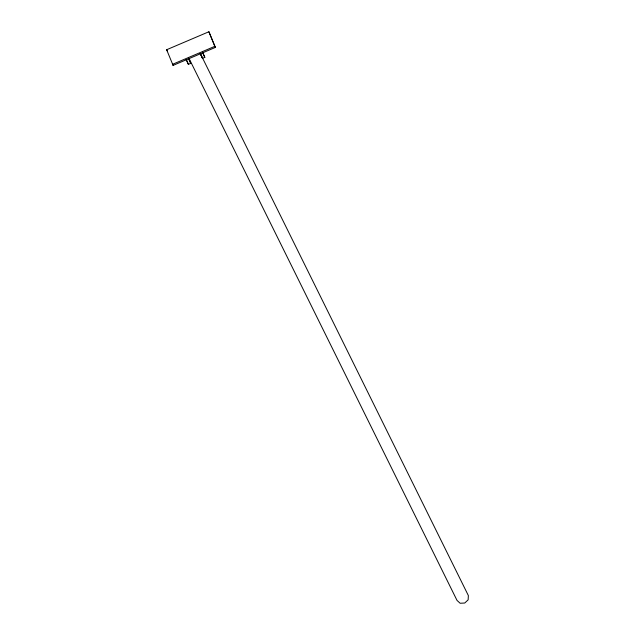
<?xml version="1.0" encoding="UTF-8"?>
<svg xmlns="http://www.w3.org/2000/svg" width="635" height="635" viewBox="0 0 635 635"><rect width="100%" height="100%" fill="white"/><g stroke="black" fill="none" stroke-linecap="round" stroke-linejoin="round"><path stroke-width="0.95" d="M173.093 65.397L166.64 49.736L208.907 31.75L215.368 47.419L173.093 65.397L172.561 64.31L214.828 46.331L215.368 47.419M185.976 59.452L188.389 64.349L190.738 63.349L188.627 58.142M200.065 53.459L202.478 58.349L204.827 57.356L202.716 52.149M202.406 52.459L204.827 57.356M200.279 53.451L468.36 595.574L468.146 599.837L464.733 603.02L460.121 603.25L457.017 600.4L188.936 58.277M188.317 58.452L190.738 63.349M166.64 49.736L167.18 50.824M208.907 31.75L214.828 46.331M200.716 54.015L202.478 58.349M186.626 60.007L188.389 64.349"/></g></svg>
